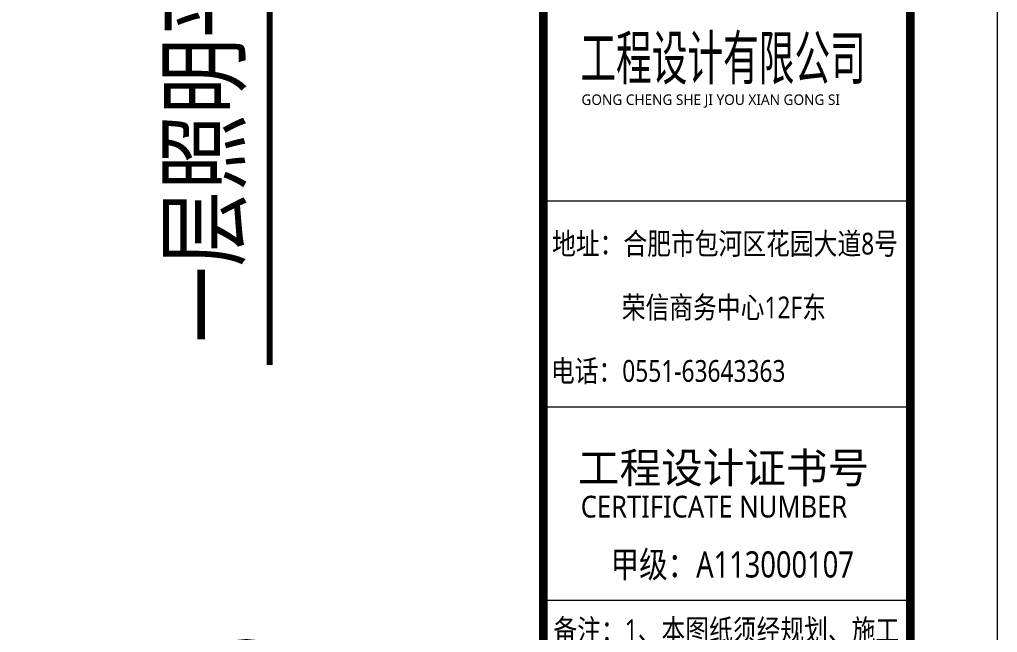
# Model space of a CAD drawing. Header units: inches. Extents: x -3272461 to -2504170, y 403793 to 1071042.
# Drawn here: x -2957529 to -2940702, y 753332 to 763879 of the extents above; entities that cross this region are included whole.
import ezdxf
from ezdxf.enums import TextEntityAlignment as Align

# ---------------------------------------------------------------- set-up
doc = ezdxf.new("R2010")
doc.units = ezdxf.units.IN
doc.header["$LTSCALE"] = 1000
doc.header["$MEASUREMENT"] = 0
doc.layers.get('0').update_dxf_attribs({"lineweight": 18})
for name, color, linetype, lineweight in [('0-TK', 4, 'Continuous', 18), ('AXIS', 30, 'Continuous', 18), ('PUB_TITLE', 153, 'Continuous', 18), ('TEL_SYMB', 3, 'Continuous', 18), ('TEL_TEXT', 7, 'Continuous', 18)]:
    doc.layers.add(name, color=color, linetype=linetype, lineweight=lineweight)
doc.styles.add('-黑体', font='', dxfattribs={"width": 0.7})
doc.styles.add('_TCH_DIM_T3', font='simplex.shx', dxfattribs={"width": 0.705882, "bigfont": 'gbcbig.shx'})
doc.styles.get('-黑体').set_extended_font_data('微软雅黑')
doc.dimstyles.new('_TCH_ARCH&&150', dxfattribs={"dimtxt": 446.25, "dimasz": 150, "dimexe": 375, "dimexo": 450, "dimgap": 150, "dimtad": 1, "dimdec": 0, "dimzin": 0, "dimdsep": 46, "dimtxsty": '_TCH_DIM_T3', "dimblk": 'ARCHTICK', "dimcen": 0.09, "dimdle": 300, "dimclrt": 7, "dimazin": 2, "dimtfac": 1, "dimtdec": 0, "dimtix": 1, "dimtmove": 2, "dimatfit": 3, "dimfxl": 1, "dimtolj": 1, "dimarcsym": 0})

# ---------------------------------------------------------------- blocks, each defined once
blk = doc.blocks.new('_ArchTick_0')
at = {"color": 0, "linetype": 'ByBlock'}
blk.add_lwpolyline([(-0.5, -0.5, 0.4, 0.4, 0), (0.5, 0.5, 0.4, 0.4, 0)], format="xyseb", dxfattribs=at)
blk = doc.blocks.new('*X197')
at = {"layer": 'AXIS', "color": 0, "lineweight": -2}
for p, q in [((-2954041, 752396), (-2954041, 752546)), ((-2955530, 752396), (-2953666, 752396)), ((-2954041, 752156), (-2954041, 752396)), ((-2955530, 752156), (-2953666, 752156)), ((-2954041, 752156), (-2954041, 752006))]:
    blk.add_line(p, q, dxfattribs=at)
at = {"layer": 'AXIS', "color": 0, "lineweight": -2, "xscale": 150, "yscale": 150, "zscale": 150}
for p, rotation in [((-2954041, 752396), 270), ((-2954041, 752156), 90)]:
    blk.add_blockref('_ArchTick_0', p, dxfattribs=dict(at, rotation=rotation))
at = {"layer": 'AXIS', "color": 7, "insert": (-2953629, 752829), "char_height": 446.2, "width": 1215, "attachment_point": 5, "rotation": 90, "style": '_TCH_DIM_T3'}
blk.add_mtext('240', dxfattribs=at)
blk = doc.blocks.new('_ARCHTICK')
at = {"color": 0, "linetype": 'ByBlock', "const_width": 0.4}
blk.add_lwpolyline([(-0.5, -0.5), (0.5, 0.5)], dxfattribs=at)

msp = doc.modelspace()

# ---------------------------------------------------------------- linework, layer by layer
at = {"layer": '0-TK'}
for p, q in [((-2948516.4, 760757), (-2942202.2, 760757)), ((-2948516.4, 757211.8), (-2942202.2, 757211.8)), ((-2948516.4, 757211.8), (-2942202.2, 757211.8)), ((-2948516.4, 753885.3), (-2942202.2, 753885.3))]:
    msp.add_line(p, q, dxfattribs=at)
msp.add_lwpolyline([(-2948516.4, 712630.6, 144, 144, 0), (-2948516.4, 772630.6, 144, 144, 0)], format="xyseb", dxfattribs=at)
at = {"layer": 'PUB_TITLE'}
msp.add_lwpolyline([(-2940702.2, 711130.6), (-2940702.2, 774130.6), (-3029802.2, 774130.6), (-3029802.2, 711130.6)], close=True, dxfattribs=at)
msp.add_lwpolyline([(-2942202.2, 712630.6, 150, 150, 0), (-2942202.2, 772630.6, 150, 150, 0), (-3026052.2, 772630.6, 150, 150, 0), (-3026052.2, 712630.6, 150, 150, 0)], format="xyseb", close=True, dxfattribs=at)
at = {"layer": 'TEL_SYMB'}
msp.add_lwpolyline([(-2953223.8, 757936.8, 105, 105, 0), (-2953223.8, 770355.5, 105, 105, 0)], format="xyseb", dxfattribs=at)

# ---------------------------------------------------------------- texts
at = {"style": '-黑体'}
for s, height, width, p in [('工程设计有限公司', 750, 0.6, (-2947878.4, 762846.4)), ('地址：合肥市包河区花园大道8号', 375, 0.8, (-2948366, 759835)), ('荣信商务中心12F东', 375, 0.8, (-2947167.1, 758737.8)), ('电话：0551-63643363', 375, 0.8, (-2948385.7, 757644.6)), ('甲级：A113000107', 450, 0.8, (-2947359.2, 754277.5))]:
    msp.add_text(s, height=height, dxfattribs=dict(at, width=width)).set_placement(p)
msp.add_text('工程设计证书号', height=525, dxfattribs=at).set_placement((-2947921.5, 755902.8))
at = {"style": '-黑体', "width": 0.8}
msp.add_text('备注：1、本图纸须经规划、施工', height=375, dxfattribs=at).set_placement((-2948343.2, 753370.8), align=Align.MIDDLE_LEFT)
at = {"attachment_point": 7, "style": '-黑体'}
for s, insert, char_height, width in [('{\\W1; GONG CHENG SHE JI YOU XIAN GONG SI }', (-2947921.3, 762362), 180, 7219.855), ('{\\W0.9;CERTIFICATE NUMBER}', (-2947872.9, 755304.2), 375, 7140.971)]:
    msp.add_mtext(s, dxfattribs=dict(at, insert=insert, char_height=char_height, width=width))
at = {"layer": 'TEL_TEXT', "style": '-黑体', "width": 0.8}
msp.add_text('一层照明平面图', height=1200, rotation=90, dxfattribs=at).set_placement((-2953766.7, 758317.8))

# ---------------------------------------------------------------- dimensions: what is measured, and where the dimension line sits
at = {"layer": 'AXIS'}
dim = msp.add_linear_dim(base=(-2954041.3, 752395.6), p1=(-2955980.4, 752155.6), p2=(-2955980.4, 752395.6), angle=90, dimstyle='_TCH_ARCH&&150', override={"dimsah": 1, "dimtzin": 0}, dxfattribs=at)
dim.commit()
dim.dimension.update_dxf_attribs({"geometry": '*X197', "text_midpoint": (-2953628.8, 752829.1), "dimtype": 160})

doc.saveas('drawing.dxf')
